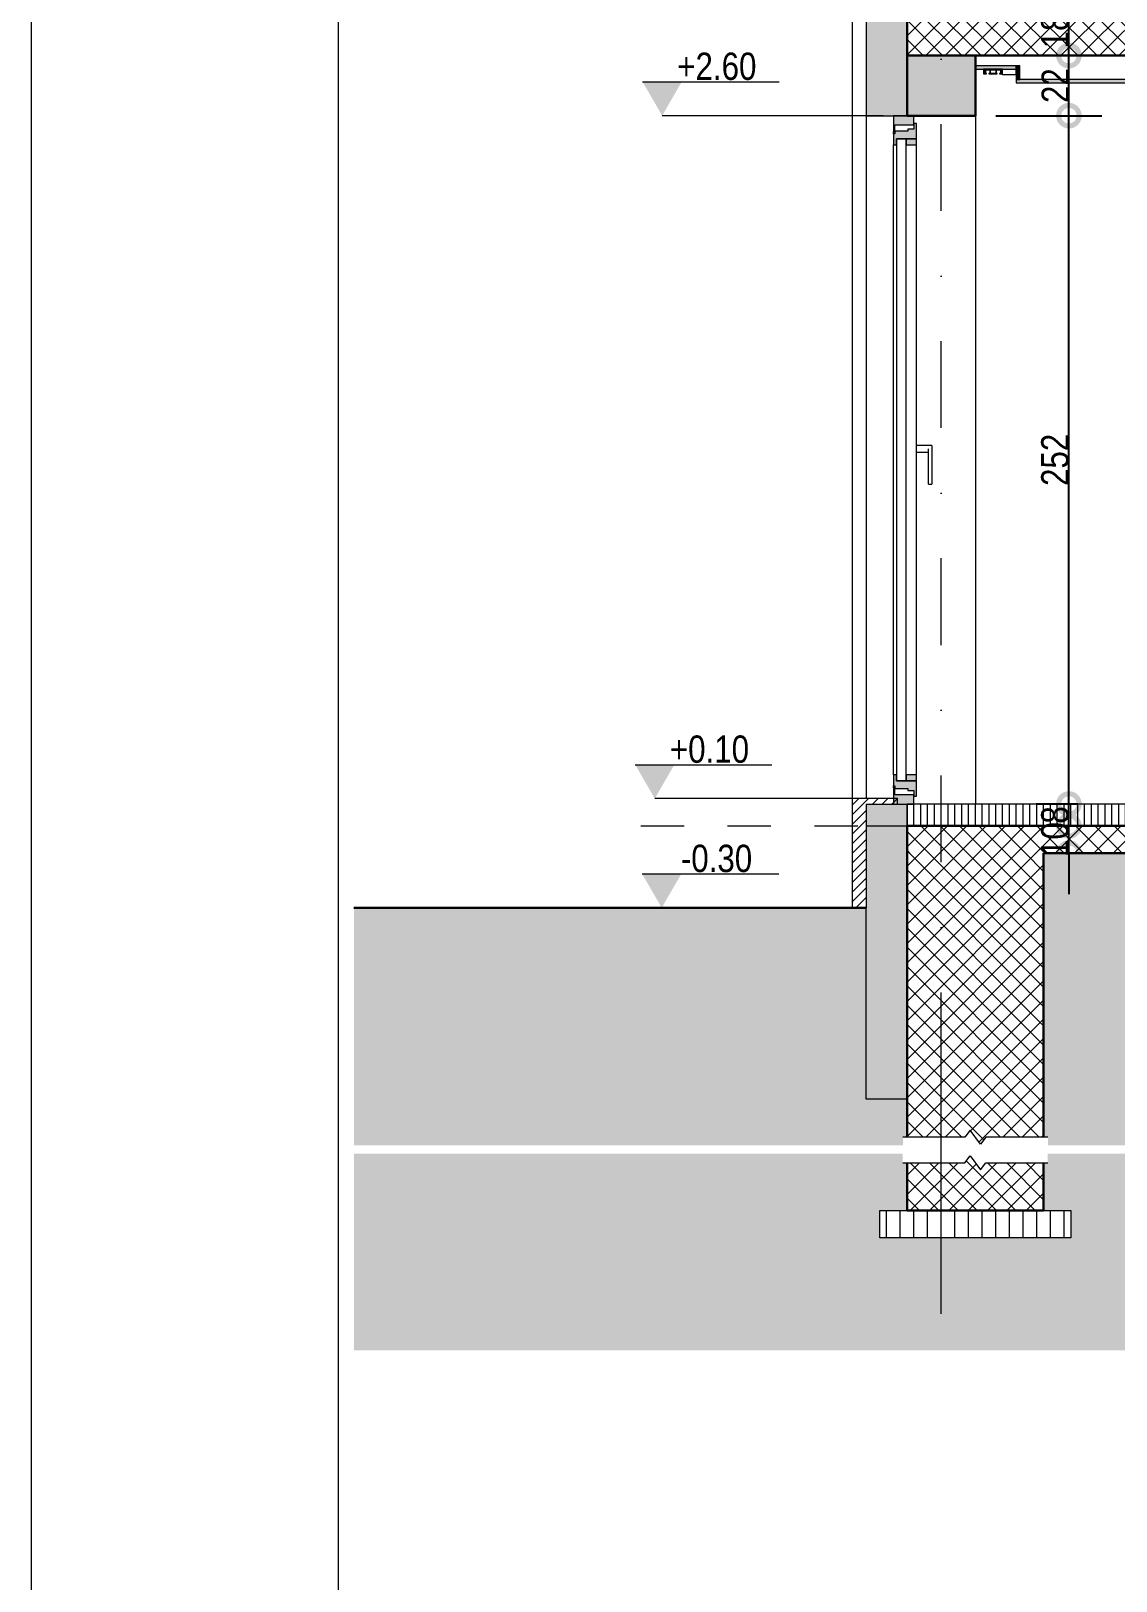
# Model space of a CAD drawing. Header units: centimetres. Extents: x 0 to 25250, y 0 to 2250.
# Drawn here: x 9250 to 9647, y 1119 to 1687 of the extents above; entities that cross this region are included whole.
import ezdxf

# ---------------------------------------------------------------- set-up
doc = ezdxf.new("R2010")
doc.units = ezdxf.units.CM
doc.linetypes.add('20-View-1$0$Dash', pattern=[31.75, 15.875, -15.875])
doc.linetypes.add('20-View-1$0$Dash dot', pattern=[79.375, 31.75, -23.8125, 0, -23.8125])
for name, color, linetype, lineweight in [('A-ANNO-DIMS', 7, 'Continuous', 9), ('A-ANNO-NOTE', 7, 'Continuous', 9), ('A-CLNG', 7, 'Continuous', 15), ('A-CLNG-PATT', 7, 'Continuous', 15), ('A-DETL', 7, 'Continuous', 9), ('A-DETL-GENF', 7, 'Continuous', 9), ('A-DETL-MBND', 7, 'Continuous', 9), ('A-FLOR-FNSH', 7, 'Continuous', 9), ('A-FLOR-LEVL', 7, 'Continuous', 9), ('A-FLOR-MCUT', 7, 'Continuous', 9), ('A-FLOR-PATT', 7, 'Continuous', 9), ('A-GENM', 7, 'Continuous', 9), ('A-GLAZ', 7, 'Continuous', 5), ('A-WALL', 7, 'Continuous', 9), ('A-WALL-PATT', 7, 'Continuous', 9), ('E-LITE-EQPM', 7, 'Continuous', 9), ('G-ANNO-DIMS', 7, 'Continuous', 9), ('G-ANNO-TTLB', 7, 'Continuous', 9), ('S-COLS', 7, 'Continuous', 9), ('S-GRID', 7, 'Continuous', 9)]:
    doc.layers.add(name, color=color, linetype=linetype, lineweight=lineweight)
doc.styles.add('20-View-1$0$Arial Narrow', font='ARIALN.TTF', dxfattribs={"height": 10})
doc.dimstyles.new('20-View-1$0$TEC_DIM', dxfattribs={"dimscale": 30.48, "dimtxt": 10.23431, "dimasz": 0.492126, "dimexe": 0.393701, "dimexo": 0.246063, "dimgap": 0, "dimtad": 1, "dimdec": 0, "dimzin": 0, "dimdsep": 46, "dimtxsty": '20-View-1$0$Arial Narrow', "dimblk1": '20-View-1$0$_DotSmall', "dimblk2": '20-View-1$0$_DotSmall', "dimsah": 1, "dimcen": 0.09, "dimazin": 0, "dimtfac": 1, "dimtdec": 4, "dimtix": 1, "dimtmove": 0, "dimatfit": 3, "dimfxl": 1, "dimtvp": 1, "dimtolj": 1, "dimtzin": 0, "dimarcsym": 2})
pattern_1 = [(45, (10368.9557, 1691.626), (-1.767767, 1.767767), [])]
pattern_2 = [(45, (10368.9557, 1691.626), (-3.535534, 3.535534), []), (135, (10368.9557, 1691.626), (-3.535534, -3.535534), [])]
pattern_3 = [(0, (10368.956, 1691.626), (19.05, 19.05), [19.05, -19.05]), (0, (10368.956, 1698.77), (19.05, 19.05), [19.05, -19.05]), (0, (10368.956, 1705.913), (19.05, 19.05), [19.05, -19.05]), (90, (10371.337, 1708.295), (-19.05, 19.05), [19.05, -19.05]), (90, (10378.48, 1708.295), (-19.05, 19.05), [19.05, -19.05]), (90, (10385.625, 1708.295), (-19.05, 19.05), [19.05, -19.05])]

# ---------------------------------------------------------------- blocks, each defined once
blk = doc.blocks.new('TEC_ОФИЦИАЛНА РАМКА - TEC_ОФИЦИАЛНА РАМКА-2548455-СГРАДА ТИП III - ВЕРТИКАЛНИ РАЗРЕЗИ 1-1_ 2-2')
at = {"layer": 'G-ANNO-TTLB'}
for p, q in [((-15.379, 40.554), (-15.379, -4.446)), ((-13.129, -4.146), (-13.129, 40.254))]:
    blk.add_line(p, q, dxfattribs=at)
blk = doc.blocks.new('SINGLE - OK - 100x252-2419123-1-1')
at = {"layer": 'A-GLAZ', "true_color": 0xc0c0c0}
h = blk.add_hatch(color=9, dxfattribs=at)
h.paths.add_polyline_path([(-1781.64, 8), (-1781.64, 11.4), (-1788.59, 11.4), (-1788.59, 13.9), (-1789.14, 13.84), (-1789.14, 8), (-1783.18, 8)])
h.paths.add_polyline_path([(-1789.14, 254.1), (-1788.59, 254.1), (-1788.59, 256.6), (-1781.64, 256.6), (-1781.64, 260), (-1789.14, 260)])
h = blk.add_hatch(color=9, dxfattribs=at)
h.paths.add_polyline_path([(-1780.64, 10.9), (-1780.64, 16.5), (-1788.04, 16.5), (-1788.04, 18.7), (-1789.14, 18.7), (-1789.14, 14.6), (-1788.59, 14.6), (-1788.59, 13.62), (-1783.82, 13.62), (-1783.82, 12.9), (-1781.64, 12.9), (-1781.64, 10.9)])
h.paths.add_polyline_path([(-1789.14, 249.3), (-1788.04, 249.3), (-1788.04, 251.5), (-1780.64, 251.5), (-1780.64, 257.1), (-1781.64, 257.1), (-1781.64, 255.1), (-1783.82, 255.1), (-1783.82, 254.38), (-1788.59, 254.38), (-1788.59, 253.4), (-1789.14, 253.4)])
h = blk.add_hatch(color=9, dxfattribs=at)
h.paths.add_polyline_path([(-1784.44, 16.5), (-1780.64, 16.5), (-1780.64, 18.7), (-1784.44, 18.7)])
h.paths.add_polyline_path([(-1784.44, 249.3), (-1780.64, 249.3), (-1780.64, 251.5), (-1784.44, 251.5)])
at = {"layer": 'A-GLAZ'}
for p, q in [((-1781.64, 260), (-1789.14, 260)), ((-1789.14, 260), (-1789.14, 254.1)), ((-1788.59, 254.1), (-1788.59, 256.6)), ((-1788.59, 256.6), (-1781.64, 256.6)), ((-1781.64, 256.6), (-1781.64, 260)), ((-1780.64, 257.1), (-1781.64, 257.1)), ((-1781.64, 257.1), (-1781.64, 255.1)), ((-1780.64, 251.5), (-1780.64, 257.1)), ((-1789.14, 254.1), (-1788.59, 254.1)), ((-1789.14, 253.4), (-1789.14, 254.1)), ((-1788.59, 253.4), (-1789.14, 253.4)), ((-1789.14, 253.4), (-1789.14, 249.3)), ((-1783.82, 254.38), (-1788.59, 254.38)), ((-1788.59, 254.38), (-1788.59, 253.4)), ((-1788.04, 251.5), (-1788.04, 16.5)), ((-1784.44, 251.5), (-1788.04, 251.5)), ((-1788.04, 249.3), (-1788.04, 251.5)), ((-1788.04, 251.5), (-1780.64, 251.5)), ((-1784.44, 16.5), (-1784.44, 251.5)), ((-1784.44, 251.5), (-1784.44, 249.3)), ((-1780.64, 251.5), (-1784.44, 251.5)), ((-1781.64, 255.1), (-1783.82, 255.1)), ((-1783.82, 255.1), (-1783.82, 254.38)), ((-1780.64, 249.3), (-1780.64, 251.5)), ((-1789.14, 249.3), (-1788.04, 249.3)), ((-1789.14, 18.7), (-1789.14, 249.3)), ((-1784.44, 249.3), (-1780.64, 249.3)), ((-1780.64, 18.7), (-1780.64, 249.3)), ((-1776.29, 139.2), (-1780.64, 139.2)), ((-1780.64, 136.8), (-1776.29, 136.8)), ((-1775.04, 139.2), (-1776.29, 139.2)), ((-1776.29, 125.83), (-1776.29, 138)), ((-1775.04, 139.2), (-1775.04, 138)), ((-1775.04, 138), (-1775.04, 125.83)), ((-1776.29, 125.04), (-1775.04, 125.04)), ((-1788.04, 18.7), (-1789.14, 18.7)), ((-1789.14, 18.7), (-1789.14, 14.6)), ((-1788.04, 16.5), (-1788.04, 18.7)), ((-1784.44, 18.7), (-1784.44, 16.5)), ((-1780.64, 18.7), (-1784.44, 18.7)), ((-1780.64, 16.5), (-1780.64, 18.7)), ((-1789.14, 14.6), (-1788.59, 14.6)), ((-1789.14, 13.9), (-1789.14, 14.6)), ((-1788.59, 13.9), (-1789.14, 13.9)), ((-1789.14, 13.9), (-1789.14, 8)), ((-1788.59, 14.6), (-1788.59, 13.62)), ((-1788.59, 11.4), (-1788.59, 13.9)), ((-1788.59, 13.62), (-1783.82, 13.62)), ((-1781.64, 11.4), (-1788.59, 11.4)), ((-1788.04, 16.5), (-1784.44, 16.5)), ((-1780.64, 16.5), (-1788.04, 16.5)), ((-1784.44, 16.5), (-1780.64, 16.5)), ((-1783.82, 13.62), (-1783.82, 12.9)), ((-1783.82, 12.9), (-1781.64, 12.9)), ((-1781.64, 12.9), (-1781.64, 10.9)), ((-1781.64, 8), (-1781.64, 11.4)), ((-1780.64, 10.9), (-1780.64, 16.5)), ((-1789.14, 8), (-1781.64, 8)), ((-1781.64, 10.9), (-1780.64, 10.9))]:
    blk.add_line(p, q, dxfattribs=at)
at = {"layer": 'A-GLAZ', "flags": 128}
for points in [[(-1776.29, 125.04), (-1776.29, 125.06), (-1776.29, 125.1), (-1776.29, 125.18), (-1776.29, 125.27), (-1776.29, 125.39), (-1776.29, 125.53), (-1776.29, 125.68), (-1776.29, 125.83)], [(-1775.04, 125.83), (-1775.04, 125.68), (-1775.04, 125.53), (-1775.04, 125.39), (-1775.04, 125.27), (-1775.04, 125.18), (-1775.04, 125.1), (-1775.04, 125.06), (-1775.04, 125.04)]]:
    blk.add_lwpolyline(points, dxfattribs=at)
blk = doc.blocks.new('TEC-BREAKLINE - M_Break Line-2500870-1-1')
at = {"layer": 'A-DETL-GENF'}
for p, q in [((-1761.05, -111.46), (-1762.95, -114)), ((-1757.24, -116.54), (-1761.05, -111.46)), ((-1762.95, -114), (-1785.63, -114)), ((-1755.33, -114), (-1757.24, -116.54)), ((-1732.57, -114), (-1755.33, -114))]:
    blk.add_line(p, q, dxfattribs=at)
blk = doc.blocks.new('TEC-BREAKLINE - M_Break Line-V26-1-1')
at = {"layer": 'A-DETL-GENF'}
for p, q in [((-1785.72, -123.37), (-1762.95, -123.37)), ((-1762.95, -123.37), (-1761.05, -120.83)), ((-1761.05, -120.83), (-1757.24, -125.91)), ((-1757.24, -125.91), (-1755.33, -123.37)), ((-1755.33, -123.37), (-1732.66, -123.37))]:
    blk.add_line(p, q, dxfattribs=at)
blk = doc.blocks.new('Spot Elevations - ELEVATION_PROJECT-150941-1-1')
at = {"layer": 'A-ANNO-NOTE'}
blk.add_hatch(color=256, dxfattribs=at).paths.add_polyline_path([(-1581.3, 312.39), (-1566.99, 312.39), (-1574.14, 300)])
blk.add_line((-1581.3, 312.39), (-1531.3, 312.39), dxfattribs=at)
blk = doc.blocks.new('20-View-1$0$_DotSmall')
at = {"color": 0, "linetype": 'ByBlock', "const_width": 0.5}
blk.add_lwpolyline([(-0.0625, 0, 1), (0.0625, 0, 1)], format="xyb", close=True, dxfattribs=at)
blk = doc.blocks.new('*D2960')
at = {"layer": 'A-ANNO-DIMS', "color": 0, "lineweight": -2, "transparency": 16777216}
for p, q in [((9629.88, 1395.96), (9629.88, 1410.96)), ((9629.88, 1385.96), (9629.88, 1395.96)), ((9634.73, 1395.96), (9641.88, 1395.96)), ((9629.88, 1385.96), (9629.88, 1370.96)), ((9634.73, 1385.96), (9641.88, 1385.96))]:
    blk.add_line(p, q, dxfattribs=at)
at = {"layer": 'A-ANNO-DIMS', "color": 0, "lineweight": -2, "transparency": 16777216, "xscale": 15, "yscale": 15, "zscale": 15}
for p, rotation in [((9629.88, 1395.96), 270), ((9629.88, 1385.96), 90)]:
    blk.add_blockref('20-View-1$0$_DotSmall', p, dxfattribs=dict(at, rotation=rotation))
at = {"layer": 'A-ANNO-DIMS', "color": 0, "transparency": 16777216, "insert": (9624.78, 1390.96), "char_height": 10, "width": 15.2053, "attachment_point": 5, "rotation": 90, "style": '20-View-1$0$Arial Narrow'}
blk.add_mtext('\\A1;10', dxfattribs=at)
blk = doc.blocks.new('*D2961')
at = {"layer": 'A-ANNO-DIMS', "color": 0, "lineweight": -2, "transparency": 16777216}
for p, q in [((9633.12, 1403.96), (9617.88, 1403.96)), ((9629.88, 1395.96), (9629.88, 1403.96)), ((9634.73, 1395.96), (9641.88, 1395.96))]:
    blk.add_line(p, q, dxfattribs=at)
at = {"layer": 'A-ANNO-DIMS', "color": 0, "lineweight": -2, "transparency": 16777216, "xscale": 15, "yscale": 15, "zscale": 15}
for p, rotation in [((9629.88, 1403.96), 90), ((9629.88, 1395.96), 270)]:
    blk.add_blockref('20-View-1$0$_DotSmall', p, dxfattribs=dict(at, rotation=rotation))
at = {"layer": 'A-ANNO-DIMS', "color": 0, "transparency": 16777216, "insert": (9624.78, 1399.96), "char_height": 10, "width": 7.6026, "attachment_point": 5, "rotation": 90, "style": '20-View-1$0$Arial Narrow'}
blk.add_mtext('\\A1;8', dxfattribs=at)
blk = doc.blocks.new('*D2962')
at = {"layer": 'A-ANNO-DIMS', "color": 0, "lineweight": -2, "transparency": 16777216}
for p, q in [((9603.12, 1655.96), (9641.88, 1655.96)), ((9629.88, 1403.96), (9629.88, 1655.96)), ((9633.12, 1403.96), (9617.88, 1403.96))]:
    blk.add_line(p, q, dxfattribs=at)
at = {"layer": 'A-ANNO-DIMS', "color": 0, "lineweight": -2, "transparency": 16777216, "xscale": 15, "yscale": 15, "zscale": 15}
for p, rotation in [((9629.88, 1655.96), 90), ((9629.88, 1403.96), 270)]:
    blk.add_blockref('20-View-1$0$_DotSmall', p, dxfattribs=dict(at, rotation=rotation))
at = {"layer": 'A-ANNO-DIMS', "color": 0, "transparency": 16777216, "insert": (9624.78, 1529.96), "char_height": 10, "width": 22.8079, "attachment_point": 5, "rotation": 90, "style": '20-View-1$0$Arial Narrow'}
blk.add_mtext('\\A1;252', dxfattribs=at)
blk = doc.blocks.new('*D2963')
at = {"layer": 'A-ANNO-DIMS', "color": 0, "lineweight": -2, "transparency": 16777216}
for p, q in [((9629.88, 1655.96), (9629.88, 1677.96)), ((9634.73, 1677.96), (9641.88, 1677.96)), ((9603.12, 1655.96), (9641.88, 1655.96))]:
    blk.add_line(p, q, dxfattribs=at)
at = {"layer": 'A-ANNO-DIMS', "color": 0, "lineweight": -2, "transparency": 16777216, "xscale": 15, "yscale": 15, "zscale": 15}
for p, rotation in [((9629.88, 1677.96), 90), ((9629.88, 1655.96), 270)]:
    blk.add_blockref('20-View-1$0$_DotSmall', p, dxfattribs=dict(at, rotation=rotation))
at = {"layer": 'A-ANNO-DIMS', "color": 0, "transparency": 16777216, "insert": (9624.86, 1666.96), "char_height": 10, "width": 15.2053, "attachment_point": 5, "rotation": 90, "style": '20-View-1$0$Arial Narrow'}
blk.add_mtext('\\A1;22', dxfattribs=at)
blk = doc.blocks.new('*D2964')
at = {"layer": 'A-ANNO-DIMS', "color": 0, "lineweight": -2, "transparency": 16777216}
for p, q in [((9629.88, 1677.96), (9629.88, 1695.96)), ((9634.73, 1695.96), (9641.88, 1695.96)), ((9634.73, 1677.96), (9641.88, 1677.96))]:
    blk.add_line(p, q, dxfattribs=at)
at = {"layer": 'A-ANNO-DIMS', "color": 0, "lineweight": -2, "transparency": 16777216, "xscale": 15, "yscale": 15, "zscale": 15}
for p, rotation in [((9629.88, 1695.96), 90), ((9629.88, 1677.96), 270)]:
    blk.add_blockref('20-View-1$0$_DotSmall', p, dxfattribs=dict(at, rotation=rotation))
at = {"layer": 'A-ANNO-DIMS', "color": 0, "transparency": 16777216, "insert": (9624.78, 1686.96), "char_height": 10, "width": 15.2053, "attachment_point": 5, "rotation": 90, "style": '20-View-1$0$Arial Narrow'}
blk.add_mtext('\\A1;18', dxfattribs=at)
blk = doc.blocks.new('LED STRIP PHOTO_0010 - LED-1642415-1-1')
at = {"layer": 'E-LITE-EQPM', "lineweight": 5}
for p, q in [((-1749.14, 277), (-1744.14, 277)), ((-1749.14, 275), (-1749.14, 277)), ((-1744.14, 275), (-1749.14, 275)), ((-1744.14, 275), (-1744.14, 277))]:
    blk.add_line(p, q, dxfattribs=at)
blk = doc.blocks.new('CURTAIN RAIL - CURTAIN RAIL-1696591-1-1')
at = {"layer": 'A-GENM', "lineweight": 5}
for p, q in [((-1749.14, 277), (-1756.14, 277)), ((-1756.14, 277), (-1756.14, 275.3)), ((-1756.14, 275.3), (-1755.04, 275.3)), ((-1755.94, 276.8), (-1755.54, 276.8)), ((-1755.94, 275.5), (-1755.94, 276.8)), ((-1755.54, 275.5), (-1755.94, 275.5)), ((-1755.54, 276.8), (-1755.54, 275.5)), ((-1755.34, 275.5), (-1755.34, 276.8)), ((-1755.34, 276.8), (-1753.84, 276.8)), ((-1755.04, 275.5), (-1755.34, 275.5)), ((-1755.04, 275.3), (-1755.04, 275.5)), ((-1753.84, 275.5), (-1754.14, 275.5)), ((-1754.14, 275.5), (-1754.14, 275.3)), ((-1754.14, 275.3), (-1751.14, 275.3)), ((-1753.84, 276.8), (-1753.84, 275.5)), ((-1753.64, 275.5), (-1753.64, 276.8)), ((-1753.64, 276.8), (-1751.64, 276.8)), ((-1751.64, 275.5), (-1753.64, 275.5)), ((-1751.64, 276.8), (-1751.64, 275.5)), ((-1751.44, 275.5), (-1751.44, 276.8)), ((-1751.44, 276.8), (-1749.94, 276.8)), ((-1751.14, 275.5), (-1751.44, 275.5)), ((-1751.14, 275.3), (-1751.14, 275.5)), ((-1749.94, 275.5), (-1750.24, 275.5)), ((-1750.24, 275.5), (-1750.24, 275.3)), ((-1750.24, 275.3), (-1749.14, 275.3)), ((-1749.94, 276.8), (-1749.94, 275.5)), ((-1749.74, 276.8), (-1749.34, 276.8)), ((-1749.74, 275.5), (-1749.74, 276.8)), ((-1749.34, 275.5), (-1749.74, 275.5)), ((-1749.34, 276.8), (-1749.34, 275.5))]:
    blk.add_line(p, q, dxfattribs=at)

msp = doc.modelspace()

# ---------------------------------------------------------------- block references
at = {"layer": 'G-ANNO-TTLB', "xscale": 50, "yscale": 50, "zscale": 50}
msp.add_blockref('TEC_ОФИЦИАЛНА РАМКА - TEC_ОФИЦИАЛНА РАМКА-2548455-СГРАДА ТИП III - ВЕРТИКАЛНИ РАЗРЕЗИ 1-1_ 2-2', (10018.96, 222.31), dxfattribs=at)

# ---------------------------------------------------------------- next in the draw order: hatches: boundary and pattern name
at = {"layer": 'A-CLNG-PATT', "true_color": 0xffff80}
msp.add_hatch(color=51, dxfattribs=at).paths.add_polyline_path([(9605.62, 1672.96), (9610.62, 1672.96), (9610.62, 1674.21), (9595.62, 1674.21), (9595.62, 1672.96), (9602.88, 1672.96)])
h = msp.add_hatch(color=51, dxfattribs=at)
h.paths.add_polyline_path([(9806.29, 1667.96), (9816.12, 1667.96), (9816.12, 1669.21), (9745.12, 1669.21), (9745.12, 1667.96), (9802.38, 1667.96)])
h.paths.add_polyline_path([(9990.62, 1667.96), (9990.62, 1669.21), (9905.12, 1669.21), (9905.12, 1667.96), (9962.76, 1667.96)])
h.paths.add_polyline_path([(9618.52, 1667.96), (9651.12, 1667.96), (9651.12, 1669.21), (9610.62, 1669.21), (9610.62, 1667.96)])
h.paths.add_polyline_path([(9660.12, 1667.96), (9736.12, 1667.96), (9736.12, 1669.21), (9660.12, 1669.21)])
h.paths.add_polyline_path([(9895.74, 1667.96), (9896.12, 1667.96), (9896.12, 1669.21), (9825.12, 1669.21), (9825.12, 1667.96), (9892.35, 1667.96)])
at = {"layer": 'A-DETL-GENF'}
h = msp.add_hatch(dxfattribs=at)
h.set_pattern_fill('FP1_13', color=256, style=0, pattern_type=2)
h.set_pattern_definition(pattern_3)
h.paths.add_polyline_path([(11256.99, 1278.99), (11371.03, 1278.99), (11371.03, 1365.96), (11150.62, 1365.96), (11150.62, 1295.96), (11145.62, 1295.96), (11145.62, 1281.96), (11147.25, 1281.96), (11147.25, 1278.99), (11245.85, 1278.99)])
h.paths.add_polyline_path([(9569.14, 1278.99), (9569.14, 1281.96), (9570.62, 1281.96), (9570.62, 1295.96), (9555.62, 1295.96), (9555.62, 1365.96), (9368.16, 1365.96), (9368.16, 1278.99), (9568.5, 1278.99)])
h.paths.add_polyline_path([(9626.91, 1278.99), (9976.64, 1278.99), (9976.64, 1281.96), (9978.12, 1281.96), (9978.12, 1385.96), (9620.62, 1385.96), (9620.62, 1281.96), (9622.2, 1281.96), (9622.2, 1278.99)])
h.paths.add_polyline_path([(10029.7, 1278.99), (10619.14, 1278.99), (10619.14, 1281.96), (10620.62, 1281.96), (10620.62, 1385.96), (10028.12, 1385.96), (10028.12, 1281.96), (10029.7, 1281.96), (10029.7, 1279.42)])
h.paths.add_polyline_path([(11113.76, 1278.99), (11113.76, 1281.96), (11115.62, 1281.96), (11115.62, 1375.96), (10670.62, 1375.96), (10670.62, 1281.96), (10672.2, 1281.96), (10672.2, 1278.99), (11109.56, 1278.99)])
h = msp.add_hatch(dxfattribs=at)
h.set_pattern_fill('FP1_13', color=256, style=0, pattern_type=2)
h.set_pattern_definition(pattern_3)
h.paths.add_polyline_path([(10369.6, 1203.9), (11371.03, 1203.9), (11371.03, 1275.96), (11147.35, 1275.96), (11147.35, 1272.59), (11145.62, 1272.59), (11145.62, 1255.09), (11155.62, 1255.09), (11155.62, 1245.09), (11105.62, 1245.09), (11105.62, 1255.09), (11115.62, 1255.09), (11115.62, 1272.59), (11113.61, 1272.59), (11113.61, 1275.96), (10672.1, 1275.96), (10672.1, 1272.59), (10670.62, 1272.59), (10670.62, 1255.09), (10680.62, 1255.09), (10680.62, 1245.09), (10610.62, 1245.09), (10610.62, 1255.09), (10620.62, 1255.09), (10620.62, 1272.59), (10619.04, 1272.59), (10619.04, 1275.96), (10029.6, 1275.96), (10029.6, 1272.59), (10028.12, 1272.59), (10028.12, 1255.09), (10038.12, 1255.09), (10038.12, 1245.09), (9968.12, 1245.09), (9968.12, 1255.09), (9978.12, 1255.09), (9978.12, 1272.59), (9976.54, 1272.59), (9976.54, 1275.96), (9622.1, 1275.96), (9622.1, 1272.59), (9620.62, 1272.59), (9620.62, 1255.09), (9630.62, 1255.09), (9630.62, 1245.09), (9560.62, 1245.09), (9560.62, 1255.09), (9570.62, 1255.09), (9570.62, 1272.59), (9569.04, 1272.59), (9569.04, 1275.96), (9368.16, 1275.96), (9368.16, 1203.9), (9924.8, 1203.9)])
at = {"layer": 'A-FLOR-PATT'}
h = msp.add_hatch(dxfattribs=at)
h.set_pattern_fill('FP1_11', color=256, style=0, pattern_type=2)
h.set_pattern_definition(pattern_2)
h.paths.add_polyline_path([(10267.89, 1677.96), (11130.62, 1677.96), (11130.62, 1695.96), (9570.62, 1695.96), (9570.62, 1677.96), (10263.98, 1677.96)])
at = {"layer": 'A-FLOR-PATT', "true_color": 0x787878}
h = msp.add_hatch(dxfattribs=at)
h.set_pattern_fill('FP1_5', color=8, style=0, pattern_type=2)
h.set_pattern_definition([(270, (10350.6187, 1403.965), (2.5, 2e-16), [])])
h.paths.add_polyline_path([(10645.62, 1395.96), (10645.62, 1403.96), (9570.62, 1403.96), (9570.62, 1395.96), (10619.95, 1395.96)])
at = {"layer": 'A-FLOR-PATT'}
h = msp.add_hatch(dxfattribs=at)
h.set_pattern_fill('FP1_11', color=256, style=0, pattern_type=2)
h.set_pattern_definition(pattern_2)
h.paths.add_polyline_path([(9570.62, 1385.96), (10670.62, 1385.96), (10670.62, 1395.96), (9570.62, 1395.96), (9570.62, 1395.27)])
at = {"layer": 'A-FLOR-PATT', "true_color": 0x787878}
h = msp.add_hatch(dxfattribs=at)
h.set_pattern_fill('FP1_14', color=8, style=0, pattern_type=2)
h.set_pattern_definition([(270, (10348.1187, 1215.965), (5, 3e-16), [])])
h.paths.add_polyline_path([(11155.62, 1245.09), (11155.62, 1255.09), (11105.62, 1255.09), (11105.62, 1245.09), (11139.53, 1245.09)])
h.paths.add_polyline_path([(9630.62, 1245.09), (9630.62, 1255.09), (9560.62, 1255.09), (9560.62, 1245.09), (9620.62, 1245.09)])
h.paths.add_polyline_path([(9968.12, 1245.09), (10038.12, 1245.09), (10038.12, 1255.09), (9968.12, 1255.09)])
h.paths.add_polyline_path([(10680.62, 1245.09), (10680.62, 1255.09), (10610.62, 1255.09), (10610.62, 1245.09)])
at = {"layer": 'A-WALL-PATT', "lineweight": 5, "true_color": 0xffff80}
h = msp.add_hatch(color=51, dxfattribs=at)
h.paths.add_polyline_path([(9555.62, 1395.96), (9570.62, 1395.96), (9570.62, 1403.96), (9555.62, 1403.96)])
h.paths.add_polyline_path([(9555.93, 1655.96), (9570.62, 1655.96), (9570.62, 1695.96), (9555.62, 1695.96), (9555.62, 1655.96)])
at = {"layer": 'A-WALL-PATT', "true_color": 0x808080}
msp.add_hatch(color=8, dxfattribs=at).paths.add_polyline_path([(9571.58, 1655.96), (9595.62, 1655.96), (9595.62, 1677.96), (9570.62, 1677.96), (9570.62, 1655.96)])
at = {"layer": 'A-WALL-PATT', "true_color": 0xffff80}
for points in [[(9611.87, 1669.21), (9611.87, 1674.21), (9610.62, 1674.21), (9610.62, 1669.21)], [(9555.62, 1295.96), (9570.62, 1295.96), (9570.62, 1395.96), (9555.62, 1395.96), (9555.62, 1365.96)]]:
    msp.add_hatch(color=51, dxfattribs=at).paths.add_polyline_path(points)
at = {"layer": 'A-WALL-PATT', "true_color": 0x787878}
h = msp.add_hatch(dxfattribs=at)
h.set_pattern_fill('FP1_10', color=8, style=0, pattern_type=2)
h.set_pattern_definition(pattern_1)
h.paths.add_polyline_path([(9555.62, 1395.96), (9555.62, 1403.96), (9552.12, 1403.96), (9552.12, 1405.96), (9550.62, 1405.96), (9550.62, 1395.96)])
h = msp.add_hatch(dxfattribs=at)
h.set_pattern_fill('FP1_10', color=8, style=0, pattern_type=2)
h.set_pattern_definition(pattern_1)
h.paths.add_polyline_path([(9567.12, 1403.96), (9567.12, 1405.96), (9552.12, 1405.96), (9552.12, 1403.96), (9555.93, 1403.96)])
h = msp.add_hatch(dxfattribs=at)
h.set_pattern_fill('FP1_10', color=8, style=0, pattern_type=2)
h.set_pattern_definition(pattern_1)
h.paths.add_polyline_path([(11155.62, 1365.96), (11155.62, 1395.96), (11150.62, 1395.96), (11150.62, 1365.96), (11154.9, 1365.96)])
h.paths.add_polyline_path([(9555.62, 1365.96), (9555.62, 1395.96), (9550.62, 1395.96), (9550.62, 1365.96), (9551.33, 1365.96)])
at = {"layer": 'A-WALL-PATT'}
h = msp.add_hatch(dxfattribs=at)
h.set_pattern_fill('FP1_11', color=256, style=0, pattern_type=2)
h.set_pattern_definition(pattern_2)
h.paths.add_polyline_path([(9597.52, 1279.42), (9599.43, 1281.96), (9620.62, 1281.96), (9620.62, 1385.96), (9570.62, 1385.96), (9570.62, 1281.96), (9591.81, 1281.96), (9593.71, 1284.5), (9595.62, 1281.96)])
h = msp.add_hatch(dxfattribs=at)
h.set_pattern_fill('FP1_11', color=256, style=0, pattern_type=2)
h.set_pattern_definition(pattern_2)
h.paths.add_polyline_path([(9620.62, 1255.09), (9620.62, 1272.59), (9599.43, 1272.59), (9597.52, 1270.05), (9593.71, 1275.13), (9591.81, 1272.59), (9570.62, 1272.59), (9570.62, 1255.09), (9599.43, 1255.09)])

# ---------------------------------------------------------------- next in the draw order: linework, layer by layer
at = {"layer": 'A-CLNG', "lineweight": 5}
for p, q in [((9610.62, 1674.21), (9595.62, 1674.21)), ((9595.62, 1674.21), (9595.62, 1672.96)), ((9610.62, 1672.96), (9610.62, 1674.21)), ((9595.62, 1672.96), (9605.62, 1672.96)), ((9651.12, 1669.21), (9610.62, 1669.21)), ((9610.62, 1669.21), (9610.62, 1667.96)), ((9610.62, 1667.96), (9650.74, 1667.96))]:
    msp.add_line(p, q, dxfattribs=at)
at = {"layer": 'A-DETL', "color": 7, "lineweight": 30}
for p, q in [((9570.62, 1677.96), (9595.62, 1677.96)), ((9570.62, 1295.96), (9570.62, 1395.96)), ((9620.62, 1385.96), (9620.62, 1281.96)), ((9978.12, 1385.96), (9620.62, 1385.96)), ((9555.62, 1365.96), (9368.21, 1365.96)), ((9570.62, 1281.96), (9570.62, 1295.96)), ((9570.62, 1255.09), (9570.62, 1272.59)), ((9620.62, 1272.59), (9620.62, 1255.09)), ((9570.62, 1255.09), (9620.62, 1255.09))]:
    msp.add_line(p, q, dxfattribs=at)
at = {"layer": 'A-DETL-MBND'}
for p, q in [((9555.62, 1295.96), (9555.62, 1365.96)), ((9570.62, 1295.96), (9555.62, 1295.96)), ((9560.62, 1245.09), (9560.62, 1255.09)), ((9560.62, 1255.09), (9570.62, 1255.09)), ((9620.62, 1255.09), (9630.62, 1255.09)), ((9630.62, 1255.09), (9630.62, 1245.09)), ((9630.62, 1245.09), (9560.62, 1245.09))]:
    msp.add_line(p, q, dxfattribs=at)
at = {"layer": 'A-FLOR-FNSH', "lineweight": 30}
for p, q in [((9595.62, 1677.96), (9990.62, 1677.96)), ((9570.62, 1395.96), (10645.62, 1395.96))]:
    msp.add_line(p, q, dxfattribs=at)
at = {"layer": 'A-FLOR-FNSH'}
msp.add_line((10114.62, 1403.96), (9570.62, 1403.96), dxfattribs=at)
at = {"layer": 'A-FLOR-LEVL', "linetype": '20-View-1$0$Dash'}
msp.add_line((9473.2, 1395.96), (11311.87, 1395.96), dxfattribs=at)
at = {"layer": 'A-FLOR-MCUT'}
msp.add_line((9570.62, 1403.96), (9570.62, 1395.96), dxfattribs=at)
at = {"layer": 'A-WALL'}
for p, q in [((9550.62, 1365.96), (9550.62, 1955.84)), ((9555.62, 1715.96), (9555.62, 1405.96)), ((9555.62, 1655.96), (9570.62, 1655.96)), ((9595.62, 1655.96), (9595.62, 1403.96)), ((9567.12, 1405.96), (9550.62, 1405.96)), ((9555.62, 1403.96), (9570.62, 1403.96)), ((9555.62, 1403.96), (9555.62, 1365.96)), ((9567.12, 1403.96), (9567.12, 1405.96)), ((9555.62, 1395.96), (9570.62, 1395.96))]:
    msp.add_line(p, q, dxfattribs=at)
at = {"layer": 'A-WALL', "lineweight": 30}
for p, q in [((9570.62, 1655.96), (9570.62, 1715.96)), ((9595.62, 1655.96), (9595.62, 1677.96)), ((9570.62, 1655.96), (9595.62, 1655.96))]:
    msp.add_line(p, q, dxfattribs=at)
at = {"layer": 'A-WALL', "lineweight": 5}
for p, q in [((9611.87, 1674.21), (9610.62, 1674.21)), ((9610.62, 1674.21), (9610.62, 1672.96)), ((9611.87, 1669.21), (9611.87, 1674.21)), ((9610.62, 1670.96), (9610.62, 1669.21)), ((9610.62, 1669.21), (9611.87, 1669.21))]:
    msp.add_line(p, q, dxfattribs=at)
at = {"layer": 'G-ANNO-DIMS'}
for p, q in [((9491.41, 1655.96), (9481, 1655.96)), ((9561.94, 1655.96), (9491.41, 1655.96)), ((9502.73, 1405.96), (9478.3, 1405.96)), ((9550.62, 1405.96), (9502.73, 1405.96))]:
    msp.add_line(p, q, dxfattribs=at)
at = {"layer": 'S-COLS'}
msp.add_line((9595.62, 1655.96), (9595.62, 1403.96), dxfattribs=at)
at = {"layer": 'S-GRID', "color": 1, "linetype": '20-View-1$0$Dash dot', "lineweight": 18, "true_color": 0xff0000}
msp.add_line((9583.12, 1303.22), (9583.12, 2048.06), dxfattribs=at)
at = {"layer": 'S-GRID', "color": 1, "lineweight": 18, "true_color": 0xff0000}
msp.add_line((9583.12, 1217.34), (9583.12, 1303.22), dxfattribs=at)

# ---------------------------------------------------------------- next in the draw order: block references
at = {"layer": 'A-DETL-GENF'}
for name in ['TEC-BREAKLINE - M_Break Line-2500870-1-1', 'TEC-BREAKLINE - M_Break Line-V26-1-1']:
    msp.add_blockref(name, (11354.76, 1395.96), dxfattribs=at)
at = {"layer": 'A-GENM', "lineweight": 5}
msp.add_blockref('CURTAIN RAIL - CURTAIN RAIL-1696591-1-1', (11354.76, 1395.96), dxfattribs=at)
at = {"layer": 'A-GLAZ'}
msp.add_blockref('SINGLE - OK - 100x252-2419123-1-1', (11354.76, 1395.96), dxfattribs=at)
at = {"layer": 'E-LITE-EQPM', "lineweight": 5}
msp.add_blockref('LED STRIP PHOTO_0010 - LED-1642415-1-1', (11354.76, 1395.96), dxfattribs=at)
at = {"layer": 'G-ANNO-DIMS'}
for p in [(11055.14, 1355.96), (11052.44, 1105.96), (11054.98, 1065.96)]:
    msp.add_blockref('Spot Elevations - ELEVATION_PROJECT-150941-1-1', p, dxfattribs=at)

# ---------------------------------------------------------------- next in the draw order: texts
at = {"layer": 'G-ANNO-DIMS', "char_height": 10, "attachment_point": 1, "line_spacing_factor": 0.974696, "style": '20-View-1$0$Arial Narrow'}
for s, insert, width in [('+2.60', (9486.52, 1679.05), 34.7536), ('+0.10', (9483.82, 1429.05), 34.7536), ('-0.30', (9487.84, 1389.05), 31.1923)]:
    msp.add_mtext(s, dxfattribs=dict(at, insert=insert, width=width))

# ---------------------------------------------------------------- next in the draw order: dimensions: what is measured, and where the dimension line sits
at = {"layer": 'A-ANNO-DIMS'}
for base, p1, p2, override, picture, middle in [((9629.88, 1695.96), (9627.23, 1677.96), (9627.23, 1695.96), {"dimpost": '<>', "dimfxl": 18}, '*D2964', (9624.78, 1686.96)), ((9629.88, 1677.96), (9595.62, 1655.96), (9627.23, 1677.96), {"dimpost": '<>', "dimfxl": 38.513426}, '*D2963', (9624.86, 1666.96)), ((9629.88, 1655.96), (9640.62, 1403.96), (9595.62, 1655.96), {"dimpost": '<>', "dimfxl": 255.986328}, '*D2962', (9624.78, 1529.96)), ((9629.88, 1403.96), (9627.23, 1395.96), (9640.62, 1403.96), {"dimpost": '<>', "dimfxl": 15.596576}, '*D2961', (9624.78, 1399.96)), ((9629.88, 1395.96), (9627.23, 1385.96), (9627.23, 1395.96), {"dimpost": '<>', "dimfxl": 10}, '*D2960', (9624.78, 1390.96))]:
    dim = msp.add_linear_dim(base=base, p1=p1, p2=p2, angle=90, dimstyle='20-View-1$0$TEC_DIM', override=override, dxfattribs=at)
    dim.commit()
    dim.dimension.update_dxf_attribs({"geometry": picture, "text_midpoint": middle})

doc.saveas('drawing.dxf')
